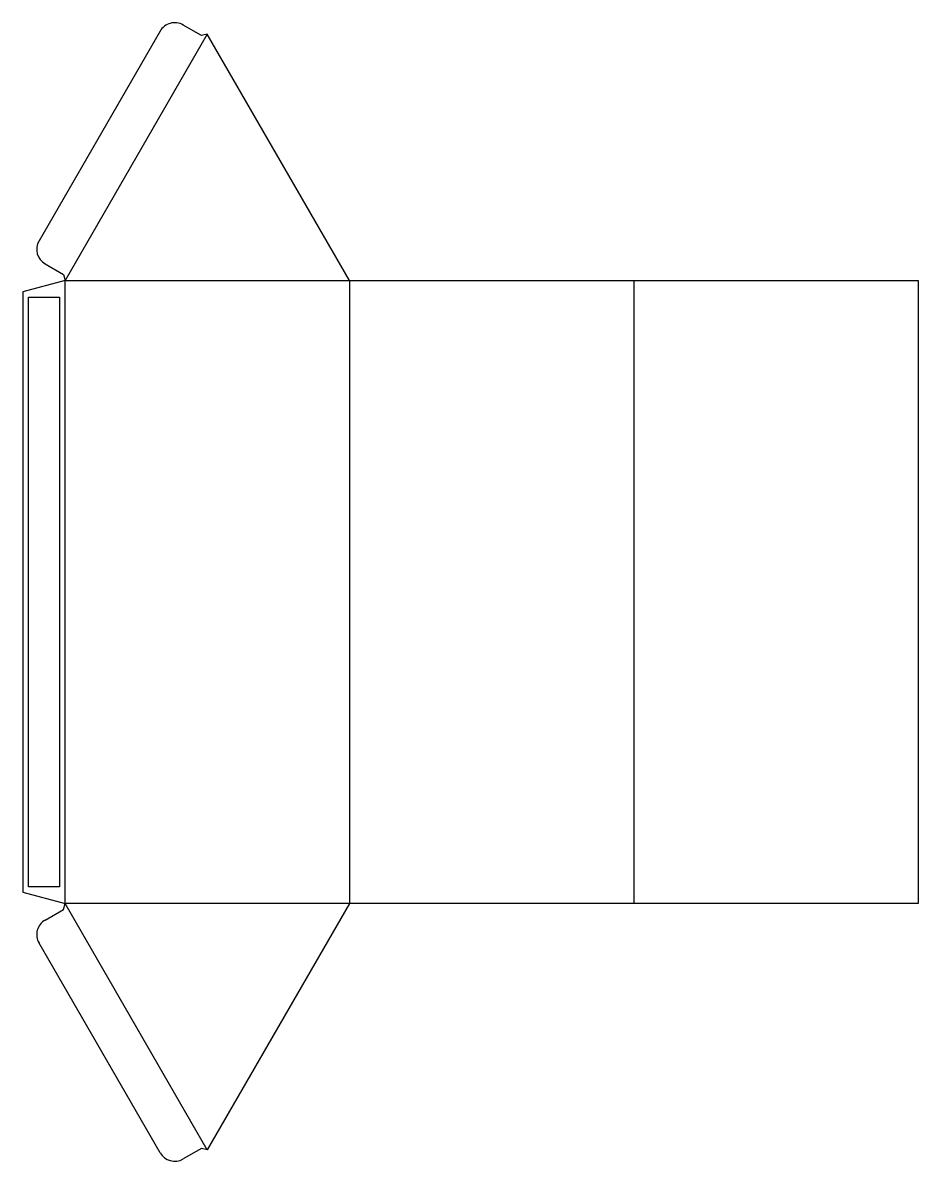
# Model space of a CAD drawing. Header units: millimetres. Extents: x 0 to 317, y 0 to 403.
import ezdxf

# ---------------------------------------------------------------- set-up
doc = ezdxf.new("R2010")
doc.units = ezdxf.units.MM
for name, color, linetype in [('CREASE', 5, 'CONTINUOUS'), ('CUT', 1, 'CONTINUOUS'), ('GLUE', 2, 'CONTINUOUS')]:
    doc.layers.add(name, color=color, linetype=linetype)

msp = doc.modelspace()

# ---------------------------------------------------------------- linework, layer by layer
at = {"layer": 'CREASE'}
for p, q in [((65.39, 399.456), (15, 312.178)), ((15, 91.278), (15, 312.178)), ((15, 312.178), (115.779, 312.178)), ((115.779, 312.178), (115.779, 91.278)), ((216.559, 312.178), (216.559, 91.278)), ((115.779, 91.278), (15, 91.278)), ((65.39, 4.001), (15, 91.278))]:
    msp.add_line(p, q, dxfattribs=at)
at = {"layer": 'CUT'}
for p, q in [((48.649, 400.461), (5.76, 326.173)), ((63.341, 398.907), (56.845, 402.657)), ((65.39, 399.456), (63.341, 398.907)), ((115.779, 312.178), (65.39, 399.456)), ((7.956, 317.977), (14.451, 314.227)), ((15, 312.178), (0, 308.159)), ((14.451, 314.227), (15, 312.178)), ((115.779, 312.178), (216.559, 312.178)), ((216.559, 312.178), (317.338, 312.178)), ((317.338, 312.178), (317.338, 91.278)), ((0, 308.159), (0, 95.297)), ((0, 95.297), (15, 91.278)), ((7.956, 85.479), (14.451, 89.229)), ((14.451, 89.229), (15, 91.278)), ((115.779, 91.278), (65.39, 4.001)), ((216.559, 91.278), (115.779, 91.278)), ((317.338, 91.278), (216.559, 91.278)), ((48.649, 2.996), (5.76, 77.283)), ((63.341, 4.55), (56.845, 0.8)), ((65.39, 4.001), (63.341, 4.55))]:
    msp.add_line(p, q, dxfattribs=at)
for centre, start, end in [((53.845, 397.461), 60, 150), ((10.956, 323.173), 150, 240), ((10.956, 80.283), 120, 210), ((53.845, 5.996), 210, 300)]:
    msp.add_arc(centre, 6, start, end, dxfattribs=at)
at = {"layer": 'GLUE'}
for p, q in [((2, 306.159), (13, 306.159)), ((2, 97.297), (2, 306.159)), ((13, 306.159), (13, 97.297)), ((13, 97.297), (2, 97.297))]:
    msp.add_line(p, q, dxfattribs=at)

doc.saveas('drawing.dxf')
